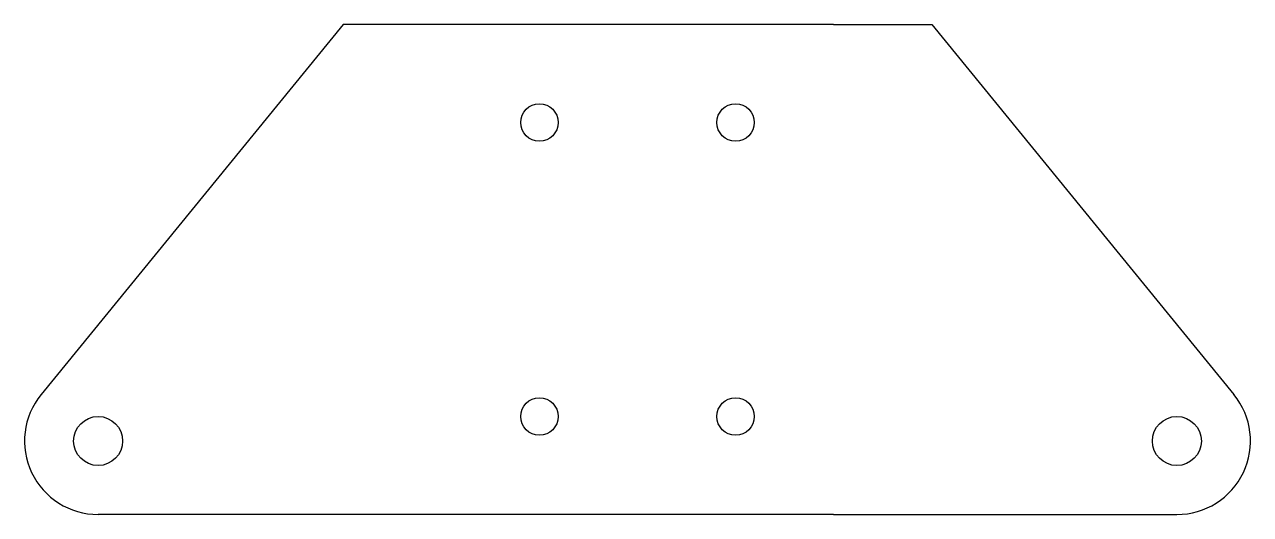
# Model space of a CAD drawing. Header units: inches. Extents: x 2 to 8.25, y 2 to 4.5.
import ezdxf

# ---------------------------------------------------------------- set-up
doc = ezdxf.new("R2010")
doc.units = ezdxf.units.IN
doc.header["$MEASUREMENT"] = 0
doc.layers.get('0').update_dxf_attribs({"linetype": 'CONTINUOUS'})

msp = doc.modelspace()

# ---------------------------------------------------------------- linework, layer by layer
for p, q in [((3.625, 4.5, 0.0625), (2.0845, 2.6121, 0.0625)), ((4.125, 4.5, 0.0625), (3.625, 4.5, 0.0625)), ((6.125, 4.5), (4.125, 4.5)), ((6.125, 4.5, 0.0625), (6.625, 4.5, 0.0625)), ((6.625, 4.5, 0.0625), (8.1655, 2.6121, 0.0625)), ((4.125, 2, 0.0625), (2.375, 2, 0.0625)), ((6.125, 2), (4.125, 2)), ((6.125, 2, 0.0625), (7.875, 2, 0.0625))]:
    msp.add_line(p, q)
for centre, radius in [((4.625, 4), 0.0955), ((5.625, 4), 0.0955), ((4.625, 2.5), 0.0955), ((5.625, 2.5), 0.0955), ((2.375, 2.375), 0.125), ((7.875, 2.375), 0.125)]:
    msp.add_circle(centre, radius)
for centre, start, end in [((2.375, 2.375), 140.78546, 270), ((7.875, 2.375), 270, 399.21454)]:
    msp.add_arc(centre, 0.375, start, end)

doc.saveas('drawing.dxf')
